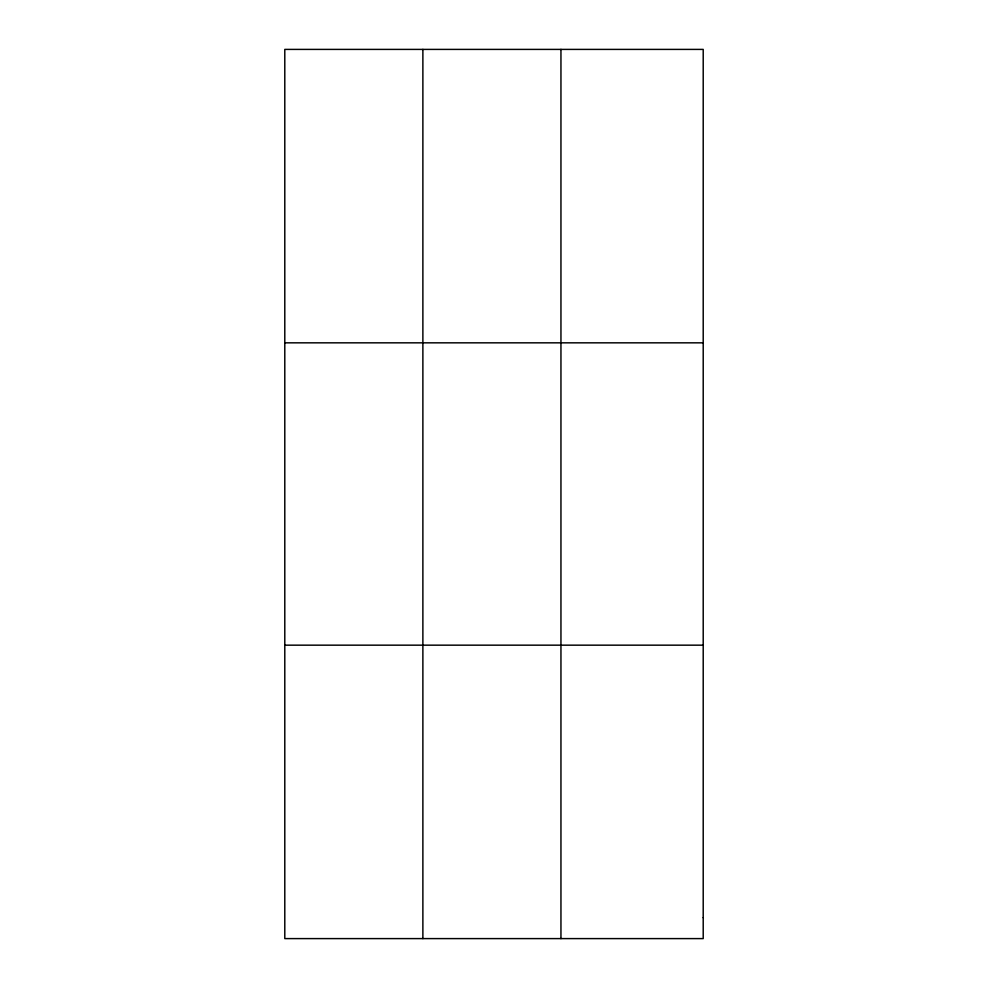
<?xml version="1.0" encoding="UTF-8"?>
<svg xmlns="http://www.w3.org/2000/svg" width="988" height="988" viewBox="0 0 988 988"><rect width="100%" height="100%" fill="white"/><g stroke="black" fill="none" stroke-linecap="round" stroke-linejoin="round"><path stroke-width="1.48" d="M422.876 938.6L422.876 49.4M560.949 938.6L560.949 49.4M284.791 342.836L703.209 342.836M284.791 645.164L703.209 645.164M703.209 917.642L703.209 938.6L284.791 938.6L284.791 49.4L703.209 49.4L703.209 917.642"/></g></svg>
